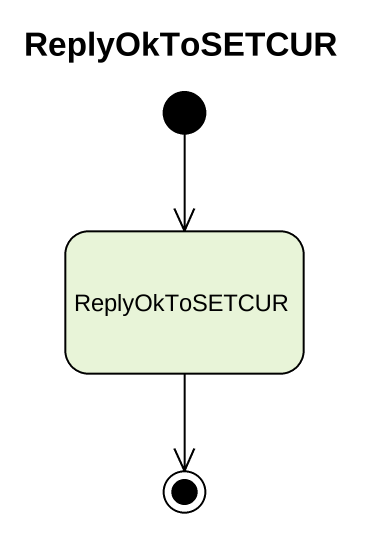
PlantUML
@startuml
title ReplyOkToSETCUR
hide empty description
state ReplyOkToSETCUR
[*] --> ReplyOkToSETCUR
ReplyOkToSETCUR --> [*]
@enduml
